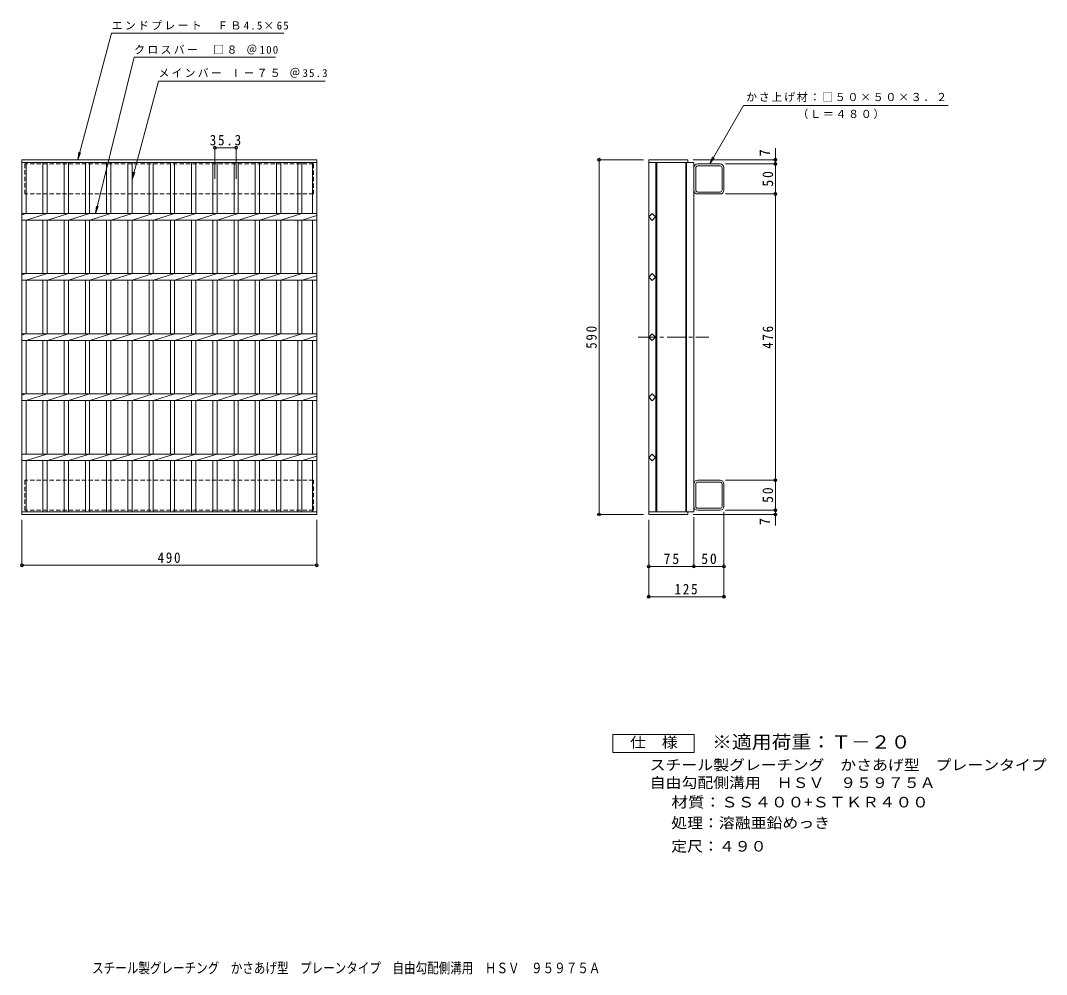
# Model space of a CAD drawing. Units: millimetres, scale not verified. Extents: x -694 to 1012, y -823 to 763.
import ezdxf
from ezdxf.enums import TextEntityAlignment as Align

# ---------------------------------------------------------------- set-up
doc = ezdxf.new("R2010")
doc.units = ezdxf.units.MM
doc.header["$LTSCALE"] = 6
doc.header["$PDMODE"] = 32
doc.header["$PDSIZE"] = 4.8
doc.linetypes.add('CHAIN1', pattern=[8, 5, -1, 1, -1])
doc.linetypes.add('DASHED1', pattern=[1.8, 1.2, -0.6])
for name, color, linetype, lineweight in [('B-1_ピット', 2, 'Continuous', 9), ('B-2_蓋', 3, 'Continuous', 9), ('B-4_寸法', 7, 'Continuous', 9), ('F-4_F-4ﾚｲﾔ', 2, 'Continuous', 9)]:
    doc.layers.add(name, color=color, linetype=linetype, lineweight=lineweight)
doc.layers.add('F-5_F-5ﾚｲﾔ', color=3, linetype='Continuous')
doc.styles.add('ＭＳ ゴシック', font='')
doc.styles.get('ＭＳ ゴシック').set_extended_font_data('MS Gothic')

msp = doc.modelspace()

# ---------------------------------------------------------------- linework, layer by layer
at = {"layer": 'B-1_ピット', "linetype": 'DASHED1'}
for p, q in [((-206.87, 524.697), (-686.87, 524.697)), ((-686.87, 474.697), (-686.87, 524.697)), ((-206.87, 524.697), (-206.87, 474.697)), ((-206.87, 474.697), (-686.87, 474.697)), ((-686.87, -1.304), (-686.87, -51.304)), ((-206.87, -1.304), (-686.87, -1.304)), ((-206.87, -51.304), (-206.87, -1.304)), ((-206.87, -51.304), (-686.87, -51.304))]:
    msp.add_line(p, q, dxfattribs=at)
at = {"layer": 'B-1_ピット'}
for p, q in [((425.27, 481.097), (425.27, 518.297)), ((428.47, 481.097), (428.47, 518.297)), ((468.87, 524.697), (431.67, 524.697)), ((468.87, 521.497), (431.67, 521.497)), ((472.07, 481.097), (472.07, 518.297)), ((475.27, 481.097), (475.27, 518.297)), ((431.67, 477.897), (468.87, 477.897)), ((468.87, 474.697), (431.67, 474.697)), ((425.27, -7.704), (425.27, -44.904)), ((428.47, -7.704), (428.47, -44.904)), ((468.87, -1.304), (431.67, -1.304)), ((431.67, -4.504), (468.87, -4.504)), ((472.07, -7.704), (472.07, -44.904)), ((475.27, -7.704), (475.27, -44.904)), ((468.87, -48.104), (431.67, -48.104)), ((468.87, -51.304), (431.67, -51.304))]:
    msp.add_line(p, q, dxfattribs=at)
for centre, radius, start, end in [((431.67, 518.297), 6.4, 90, 180), ((431.67, 518.297), 3.2, 90, 180), ((468.87, 518.297), 6.4, 0, 90), ((468.87, 518.297), 3.2, 0, 90), ((431.67, 481.097), 6.4, 180, 270), ((431.67, 481.097), 3.2, 180, 270), ((468.87, 481.097), 6.4, 270, 0), ((468.87, 481.097), 3.2, 270, 0), ((431.67, -7.704), 6.4, 90, 180), ((431.67, -7.704), 3.2, 90, 180), ((468.87, -7.704), 6.4, 0, 90), ((468.87, -7.704), 3.2, 0, 90), ((431.67, -44.904), 6.4, 180, 270), ((431.67, -44.904), 3.2, 180, 270), ((468.87, -44.904), 3.2, 270, 0), ((468.87, -44.904), 6.4, 270, 0)]:
    msp.add_arc(centre, radius, start, end, dxfattribs=at)
at = {"layer": 'B-2_蓋'}
for p, q in [((-691.87, 531.697), (-201.87, 531.697)), ((-691.87, -58.304), (-691.87, 531.697)), ((-201.87, 531.697), (-201.87, -58.304)), ((350.27, 531.697), (415.27, 531.697)), ((350.27, -58.304), (350.27, 531.697)), ((415.27, 531.697), (415.27, 527.197)), ((-691.87, 527.197), (-201.87, 527.197)), ((-684.869, 442.197), (-684.869, 527.197)), ((-656.969, 527.197), (-656.969, 442.197)), ((-649.969, 527.197), (-649.969, 442.197)), ((-621.669, 527.197), (-621.669, 442.197)), ((-614.669, 527.197), (-614.669, 442.197)), ((-586.369, 527.197), (-586.369, 442.197)), ((-579.369, 527.197), (-579.369, 442.197)), ((-551.069, 527.197), (-551.069, 442.197)), ((-544.07, 527.197), (-544.07, 442.197)), ((-515.769, 527.197), (-515.769, 442.197)), ((-508.769, 527.197), (-508.769, 442.197)), ((-480.469, 527.197), (-480.469, 442.197)), ((-473.469, 527.197), (-473.469, 442.197)), ((-445.169, 527.197), (-445.169, 442.197)), ((-438.17, 527.197), (-438.17, 442.197)), ((-409.869, 527.197), (-409.869, 442.197)), ((-402.869, 527.197), (-402.869, 442.197)), ((-374.569, 527.197), (-374.569, 442.197)), ((-367.569, 527.197), (-367.569, 442.197)), ((-339.269, 527.197), (-339.269, 442.197)), ((-332.269, 527.197), (-332.269, 442.197)), ((-303.969, 527.197), (-303.969, 442.197)), ((-296.969, 527.197), (-296.969, 442.197)), ((-268.669, 527.197), (-268.669, 442.197)), ((-261.669, 527.197), (-261.669, 442.197)), ((-233.369, 527.197), (-233.369, 442.197)), ((-226.369, 527.197), (-226.369, 442.197)), ((-208.871, 527.197), (-208.871, 442.197)), ((350.27, 527.197), (425.27, 527.197)), ((362.27, 527.197), (362.27, -53.804)), ((363.77, -53.804), (363.77, 527.197)), ((411.77, 527.197), (411.77, -53.804)), ((413.27, 527.197), (413.27, -53.804)), ((425.27, 527.197), (425.27, -53.804)), ((-691.87, 442.197), (-201.87, 442.197)), ((-691.87, 440.116), (-685.27, 442.197)), ((-691.87, 431.198), (-201.87, 431.198)), ((-684.869, 431.198), (-649.969, 442.197)), ((-684.869, 342.197), (-684.869, 431.198)), ((-656.969, 431.198), (-656.969, 342.197)), ((-649.969, 431.198), (-649.969, 342.197)), ((-649.569, 431.198), (-614.67, 442.197)), ((-621.669, 431.198), (-621.669, 342.197)), ((-614.669, 431.198), (-614.669, 342.197)), ((-614.269, 431.198), (-579.37, 442.197)), ((-586.369, 431.198), (-586.369, 342.197)), ((-579.369, 431.198), (-579.369, 342.197)), ((-578.969, 431.198), (-544.07, 442.197)), ((-551.069, 431.198), (-551.069, 342.197)), ((-544.07, 431.198), (-544.07, 342.197)), ((-543.67, 431.198), (-508.77, 442.197)), ((-515.769, 431.198), (-515.769, 342.197)), ((-508.769, 431.198), (-508.769, 342.197)), ((-508.369, 431.198), (-473.469, 442.197)), ((-480.469, 431.198), (-480.469, 342.197)), ((-473.469, 431.198), (-473.469, 342.197)), ((-473.069, 431.198), (-438.17, 442.197)), ((-445.169, 431.198), (-445.169, 342.197)), ((-438.17, 431.198), (-438.17, 342.197)), ((-437.769, 431.198), (-402.869, 442.197)), ((-409.869, 431.198), (-409.869, 342.197)), ((-402.869, 431.198), (-402.869, 342.197)), ((-402.469, 431.198), (-367.57, 442.197)), ((-374.569, 431.198), (-374.569, 342.197)), ((-367.569, 431.198), (-367.569, 342.197)), ((-367.169, 431.198), (-332.269, 442.197)), ((-339.269, 431.198), (-339.269, 342.197)), ((-332.269, 431.198), (-332.269, 342.197)), ((-331.87, 431.198), (-296.97, 442.197)), ((-303.969, 431.198), (-303.969, 342.197)), ((-296.969, 431.198), (-296.969, 342.197)), ((-296.569, 431.198), (-261.669, 442.197)), ((-268.669, 431.198), (-268.669, 342.197)), ((-261.669, 431.198), (-261.669, 342.197)), ((-261.269, 431.198), (-226.369, 442.197)), ((-233.369, 431.198), (-233.369, 342.197)), ((-226.369, 431.198), (-226.369, 342.197)), ((-225.969, 431.198), (-201.87, 438.793)), ((-208.871, 431.198), (-208.871, 342.197)), ((-691.87, 340.116), (-685.27, 342.197)), ((-691.87, 342.197), (-201.87, 342.197)), ((-684.869, 331.198), (-649.969, 342.197)), ((-649.569, 331.198), (-614.67, 342.197)), ((-614.269, 331.198), (-579.37, 342.197)), ((-578.969, 331.198), (-544.07, 342.197)), ((-543.67, 331.198), (-508.77, 342.197)), ((-508.369, 331.198), (-473.469, 342.197)), ((-473.069, 331.198), (-438.17, 342.197)), ((-437.769, 331.198), (-402.869, 342.197)), ((-402.469, 331.198), (-367.57, 342.197)), ((-367.169, 331.198), (-332.269, 342.197)), ((-331.87, 331.198), (-296.97, 342.197)), ((-296.569, 331.198), (-261.669, 342.197)), ((-261.269, 331.198), (-226.369, 342.197)), ((-691.87, 331.198), (-201.87, 331.198)), ((-684.869, 242.197), (-684.869, 331.198)), ((-656.969, 331.198), (-656.969, 242.197)), ((-649.969, 331.198), (-649.969, 242.197)), ((-621.669, 331.198), (-621.669, 242.197)), ((-614.669, 331.198), (-614.669, 242.197)), ((-586.369, 331.198), (-586.369, 242.197)), ((-579.369, 331.198), (-579.369, 242.197)), ((-551.069, 331.198), (-551.069, 242.197)), ((-544.07, 331.198), (-544.07, 242.197)), ((-515.769, 331.198), (-515.769, 242.197)), ((-508.769, 331.198), (-508.769, 242.197)), ((-480.469, 331.198), (-480.469, 242.197)), ((-473.469, 331.198), (-473.469, 242.197)), ((-445.169, 331.198), (-445.169, 242.197)), ((-438.17, 331.198), (-438.17, 242.197)), ((-409.869, 331.198), (-409.869, 242.197)), ((-402.869, 331.198), (-402.869, 242.197)), ((-374.569, 331.198), (-374.569, 242.197)), ((-367.569, 331.198), (-367.569, 242.197)), ((-339.269, 331.198), (-339.269, 242.197)), ((-332.269, 331.198), (-332.269, 242.197)), ((-303.969, 331.198), (-303.969, 242.197)), ((-296.969, 331.198), (-296.969, 242.197)), ((-268.669, 331.198), (-268.669, 242.197)), ((-261.669, 331.198), (-261.669, 242.197)), ((-233.369, 331.198), (-233.369, 242.197)), ((-226.369, 331.198), (-226.369, 242.197)), ((-225.969, 331.198), (-201.87, 338.794)), ((-208.871, 331.198), (-208.871, 242.197)), ((-691.87, 240.117), (-685.27, 242.197)), ((-691.87, 242.197), (-201.87, 242.197)), ((-684.869, 231.197), (-649.969, 242.197)), ((-649.569, 231.197), (-614.67, 242.197)), ((-614.269, 231.197), (-579.37, 242.197)), ((-578.969, 231.197), (-544.07, 242.197)), ((-543.67, 231.197), (-508.77, 242.197)), ((-508.369, 231.197), (-473.469, 242.197)), ((-473.069, 231.197), (-438.17, 242.197)), ((-437.769, 231.197), (-402.869, 242.197)), ((-402.469, 231.197), (-367.57, 242.197)), ((-367.169, 231.197), (-332.269, 242.197)), ((-331.87, 231.197), (-296.97, 242.197)), ((-296.569, 231.197), (-261.669, 242.197)), ((-261.269, 231.197), (-226.369, 242.197)), ((-691.87, 231.197), (-201.87, 231.197)), ((-684.869, 142.196), (-684.869, 231.197)), ((-656.969, 231.197), (-656.969, 142.196)), ((-649.969, 231.197), (-649.969, 142.196)), ((-621.669, 231.197), (-621.669, 142.196)), ((-614.669, 231.197), (-614.669, 142.196)), ((-586.369, 231.197), (-586.369, 142.196)), ((-579.369, 231.197), (-579.369, 142.196)), ((-551.069, 231.197), (-551.069, 142.196)), ((-544.07, 231.197), (-544.07, 142.196)), ((-515.769, 231.197), (-515.769, 142.196)), ((-508.769, 231.197), (-508.769, 142.196)), ((-480.469, 231.197), (-480.469, 142.196)), ((-473.469, 231.197), (-473.469, 142.196)), ((-445.169, 231.197), (-445.169, 142.196)), ((-438.17, 231.197), (-438.17, 142.196)), ((-409.869, 231.197), (-409.869, 142.196)), ((-402.869, 231.197), (-402.869, 142.196)), ((-374.569, 231.197), (-374.569, 142.196)), ((-367.569, 231.197), (-367.569, 142.196)), ((-339.269, 231.197), (-339.269, 142.196)), ((-332.269, 231.197), (-332.269, 142.196)), ((-303.969, 231.197), (-303.969, 142.196)), ((-296.969, 231.197), (-296.969, 142.196)), ((-268.669, 231.197), (-268.669, 142.196)), ((-261.669, 231.197), (-261.669, 142.196)), ((-233.369, 231.197), (-233.369, 142.196)), ((-226.369, 231.197), (-226.369, 142.196)), ((-225.969, 231.197), (-201.87, 238.793)), ((-208.871, 231.197), (-208.871, 142.196)), ((-691.87, 140.116), (-685.27, 142.197)), ((-691.87, 142.196), (-201.87, 142.196)), ((-684.869, 131.197), (-649.969, 142.197)), ((-649.569, 131.197), (-614.67, 142.197)), ((-614.269, 131.197), (-579.37, 142.197)), ((-578.969, 131.197), (-544.07, 142.197)), ((-543.67, 131.197), (-508.77, 142.197)), ((-508.369, 131.197), (-473.469, 142.197)), ((-473.069, 131.197), (-438.17, 142.197)), ((-437.769, 131.197), (-402.869, 142.197)), ((-402.469, 131.197), (-367.57, 142.197)), ((-367.169, 131.197), (-332.269, 142.197)), ((-331.87, 131.197), (-296.97, 142.197)), ((-296.569, 131.197), (-261.669, 142.197)), ((-261.269, 131.197), (-226.369, 142.197)), ((-225.969, 131.197), (-201.87, 138.793)), ((-691.87, 131.197), (-201.87, 131.197)), ((-684.869, 42.197), (-684.869, 131.197)), ((-656.969, 131.197), (-656.969, 42.197)), ((-649.969, 131.197), (-649.969, 42.197)), ((-621.669, 131.197), (-621.669, 42.197)), ((-614.669, 131.197), (-614.669, 42.197)), ((-586.369, 131.197), (-586.369, 42.197)), ((-579.369, 131.197), (-579.369, 42.197)), ((-551.069, 131.197), (-551.069, 42.197)), ((-544.07, 131.197), (-544.07, 42.197)), ((-515.769, 131.197), (-515.769, 42.197)), ((-508.769, 131.197), (-508.769, 42.197)), ((-480.469, 131.197), (-480.469, 42.197)), ((-473.469, 131.197), (-473.469, 42.197)), ((-445.169, 131.197), (-445.169, 42.197)), ((-438.17, 131.197), (-438.17, 42.197)), ((-409.869, 131.197), (-409.869, 42.197)), ((-402.869, 131.197), (-402.869, 42.197)), ((-374.569, 131.197), (-374.569, 42.197)), ((-367.569, 131.197), (-367.569, 42.197)), ((-339.269, 131.197), (-339.269, 42.197)), ((-332.269, 131.197), (-332.269, 42.197)), ((-303.969, 131.197), (-303.969, 42.197)), ((-296.969, 131.197), (-296.969, 42.197)), ((-268.669, 131.197), (-268.669, 42.197)), ((-261.669, 131.197), (-261.669, 42.197)), ((-233.369, 131.197), (-233.369, 42.197)), ((-226.369, 131.197), (-226.369, 42.197)), ((-208.871, 131.197), (-208.871, 42.197)), ((-691.87, 42.197), (-201.87, 42.197)), ((-684.869, 31.198), (-649.969, 42.198)), ((-649.569, 31.198), (-614.67, 42.198)), ((-614.269, 31.198), (-579.37, 42.198)), ((-578.969, 31.198), (-544.07, 42.198)), ((-543.67, 31.198), (-508.77, 42.198)), ((-508.369, 31.198), (-473.469, 42.198)), ((-473.069, 31.198), (-438.17, 42.198)), ((-437.769, 31.198), (-402.869, 42.198)), ((-402.469, 31.198), (-367.57, 42.198)), ((-367.169, 31.198), (-332.269, 42.198)), ((-331.87, 31.198), (-296.97, 42.198)), ((-296.569, 31.198), (-261.669, 42.198)), ((-261.269, 31.198), (-226.369, 42.198)), ((-225.969, 31.198), (-201.87, 38.794)), ((-691.87, 31.198), (-201.87, 31.198)), ((-684.869, -53.804), (-684.869, 31.198)), ((-656.969, 31.198), (-656.969, -53.804)), ((-649.969, 31.198), (-649.969, -53.804)), ((-621.669, 31.198), (-621.669, -53.804)), ((-614.669, 31.198), (-614.669, -53.804)), ((-586.369, 31.198), (-586.369, -53.804)), ((-579.369, 31.198), (-579.369, -53.804)), ((-551.069, 31.198), (-551.069, -53.804)), ((-544.07, 31.198), (-544.07, -53.804)), ((-515.769, 31.198), (-515.769, -53.804)), ((-508.769, 31.198), (-508.769, -53.804)), ((-480.469, 31.198), (-480.469, -53.804)), ((-473.469, 31.198), (-473.469, -53.804)), ((-445.169, 31.198), (-445.169, -53.804)), ((-438.17, 31.198), (-438.17, -53.804)), ((-409.869, 31.198), (-409.869, -53.804)), ((-402.869, 31.198), (-402.869, -53.804)), ((-374.569, 31.198), (-374.569, -53.804)), ((-367.569, 31.198), (-367.569, -53.804)), ((-339.269, 31.198), (-339.269, -53.804)), ((-332.269, 31.198), (-332.269, -53.804)), ((-303.969, 31.198), (-303.969, -53.804)), ((-296.969, 31.198), (-296.969, -53.804)), ((-268.669, 31.198), (-268.669, -53.804)), ((-261.669, 31.198), (-261.669, -53.804)), ((-233.369, 31.198), (-233.369, -53.804)), ((-226.369, 31.198), (-226.369, -53.804)), ((-208.871, 31.198), (-208.871, -53.804)), ((-201.87, -53.804), (-691.87, -53.804)), ((-201.87, -58.304), (-691.87, -58.304)), ((350.27, -53.804), (425.27, -53.804)), ((350.27, -58.304), (415.27, -58.304)), ((415.27, -58.304), (415.27, -53.804))]:
    msp.add_line(p, q, dxfattribs=at)
at = {"layer": 'B-2_蓋', "linetype": 'CHAIN1'}
msp.add_line((332.754, 236.697), (450.053, 236.697), dxfattribs=at)
at = {"layer": 'B-2_蓋'}
for points in [[(361.584, 436.54), (355.927, 430.884), (350.27, 436.54), (355.927, 442.197)], [(361.584, 336.54), (355.927, 330.884), (350.27, 336.54), (355.927, 342.197)], [(361.584, 236.54), (355.927, 230.884), (350.27, 236.54), (355.927, 242.198)], [(361.584, 136.54), (355.927, 130.884), (350.27, 136.54), (355.927, 142.197)], [(361.584, 36.54), (355.927, 30.884), (350.27, 36.54), (355.927, 42.197)]]:
    msp.add_lwpolyline(points, close=True, dxfattribs=at)
at = {"layer": 'B-4_寸法'}
for p, q in [((-569.675, 442.197), (-505.34, 702.297)), ((-505.34, 702.297), (-270.416, 702.297)), ((-508.769, 498.826), (-464.967, 662.297)), ((-464.967, 662.297), (-187.619, 662.297)), ((451.613, 524.697), (507.615, 621.697)), ((848.249, 621.697), (507.615, 621.697)), ((-371.07, 500.15), (-371.07, 553.526)), ((-371.07, 551.726), (-335.769, 551.726)), ((-335.769, 500.15), (-335.769, 553.526)), ((560.849, 524.697), (560.849, 550.889)), ((-599.191, 531.697), (-597.559, 544.09)), ((-599.191, 531.697), (-594.407, 543.246)), ((341.27, 531.697), (265.768, 531.697)), ((267.568, -58.304), (267.568, 531.697)), ((424.27, 531.697), (562.649, 531.697)), ((451.613, 524.697), (456.396, 536.246)), ((451.613, 524.697), (459.222, 534.614)), ((477.87, 524.697), (562.649, 524.697)), ((560.849, 474.697), (560.849, 524.697)), ((-508.769, 498.826), (-507.138, 511.219)), ((-508.769, 498.826), (-503.986, 510.374)), ((477.87, 474.697), (562.649, 474.697)), ((560.849, -1.304), (560.849, 474.697)), ((-569.675, 442.197), (-568.043, 454.59)), ((-569.675, 442.197), (-564.891, 453.746)), ((477.87, -1.304), (562.649, -1.304)), ((560.849, -51.304), (560.849, -1.304)), ((-691.87, -67.304), (-691.87, -144.58)), ((-201.87, -67.304), (-201.87, -144.58)), ((341.27, -58.304), (265.768, -58.304)), ((350.27, -67.304), (350.27, -196.894)), ((424.27, -58.304), (562.649, -58.304)), ((425.27, -62.804), (425.27, -146.405)), ((475.27, -53.904), (475.27, -196.894)), ((477.87, -51.304), (562.649, -51.304)), ((560.849, -76.755), (560.849, -51.304)), ((-691.87, -142.78), (-201.87, -142.78)), ((350.27, -144.605), (425.27, -144.605)), ((425.27, -144.605), (475.27, -144.605)), ((475.27, -153.605), (475.27, -146.405)), ((350.27, -195.094), (475.27, -195.094))]:
    msp.add_line(p, q, dxfattribs=at)
msp.add_lwpolyline([(-599.191, 531.697), (-542.761, 742.297), (-256.254, 742.297)], dxfattribs=at)
for p in [(-371.07, 551.726), (-335.769, 551.726), (267.568, 531.697), (560.849, 531.697), (560.849, 524.697), (560.849, 474.697), (560.849, -1.304), (560.849, -51.304), (267.568, -58.304), (560.849, -58.304), (-691.87, -142.78), (-201.87, -142.78), (350.27, -144.605), (425.27, -144.605), (475.27, -144.605), (350.27, -195.094), (475.27, -195.094)]:
    msp.add_point(p, dxfattribs=at)
at = {"layer": 'F-4_F-4ﾚｲﾔ'}
msp.add_lwpolyline([(290.559, -454.306), (290.559, -424.306), (425.558, -424.306), (425.558, -454.306)], close=True, dxfattribs=at)

# ---------------------------------------------------------------- texts
at = {"layer": 'B-4_寸法', "color": 2, "style": 'ＭＳ ゴシック'}
for p in [(557.249, 537.14), (557.249, -76.242)]:
    msp.add_text('7', height=17.6, rotation=90, dxfattribs=at).set_placement(p, align=Align.BOTTOM_LEFT)
at = {"layer": 'B-4_寸法', "char_height": 13.2, "attachment_point": 7, "style": 'ＭＳ ゴシック'}
for s, insert in [('\\T1.22;エンドプレート\\~\\~ＦＢ4.5×65', (-542.761, 747.51)), ('\\T1.22;クロスバー\\~\\~□８\\~＠100', (-505.34, 706.786)), ('\\T1.21;メインバー\\~Ⅰ－７５\\~＠35.3', (-464.967, 668.032)), ('\\T1.17;かさ上げ材：□５０×５０×３．２', (512.231, 627.771)), ('\\T1.17;（Ｌ＝４８０）', (597.63, 599.304))]:
    msp.add_mtext(s, dxfattribs=dict(at, insert=insert))
at = {"layer": 'B-4_寸法', "color": 2, "char_height": 17.6, "attachment_point": 7, "style": 'ＭＳ ゴシック'}
for s, insert in [('\\T1.28;\\W0.9;35.3', (-379.669, 555.326)), ('\\T1.27;\\W0.9;490', (-466.37, -139.18)), ('\\T1.27;\\W0.95;75', (375.02, -141.005)), ('\\T1.27;\\W0.95;50', (437.52, -141.005)), ('\\T1.27;\\W0.9;125', (393.27, -191.494))]:
    msp.add_mtext(s, dxfattribs=dict(at, insert=insert))
at = {"layer": 'B-4_寸法', "color": 2, "char_height": 17.6, "attachment_point": 7, "rotation": 90, "style": 'ＭＳ ゴシック'}
for s, insert in [('\\T1.27;\\W0.95;50', (557.249, 486.947)), ('\\T1.27;\\W0.9;590', (263.968, 217.197)), ('\\T1.27;\\W0.9;476', (557.249, 217.197)), ('\\T1.27;\\W0.95;50', (557.249, -39.054))]:
    msp.add_mtext(s, dxfattribs=dict(at, insert=insert))
at = {"layer": 'F-4_F-4ﾚｲﾔ', "style": 'ＭＳ ゴシック'}
for s, width, p in [('仕\u3000様', 1.1, (319.059, -451.307)), ('スチール製グレーチング\u3000かさあげ型\u3000プレーンタイプ', 1.1, (351.812, -489.058)), ('自由勾配側溝用\u3000ＨＳＶ\u3000９５９７５Ａ', 1.1, (351.812, -518.507)), ('材質：ＳＳ４００+ＳＴＫＲ４００', 1.15, (387.87, -550.845)), ('処理：溶融亜鉛めっき', 1.1, (387.64, -585.369)), ('定尺：４９０', 1.1, (387.64, -624.262)), ('スチール製グレーチング\u3000かさあげ型\u3000プレーンタイプ\u3000自由勾配側溝用\u3000ＨＳＶ\u3000９５９７５Ａ', 0.8, (-575.173, -826.691))]:
    msp.add_text(s, height=17.6, dxfattribs=dict(at, width=width)).set_placement(p, align=Align.BOTTOM_LEFT)
at = {"layer": 'F-5_F-5ﾚｲﾔ', "style": 'ＭＳ ゴシック', "width": 1.1}
msp.add_text('※適用荷重：Ｔ－２０', height=21.99, dxfattribs=at).set_placement((455.558, -454.306), align=Align.BOTTOM_LEFT)

doc.saveas('drawing.dxf')
